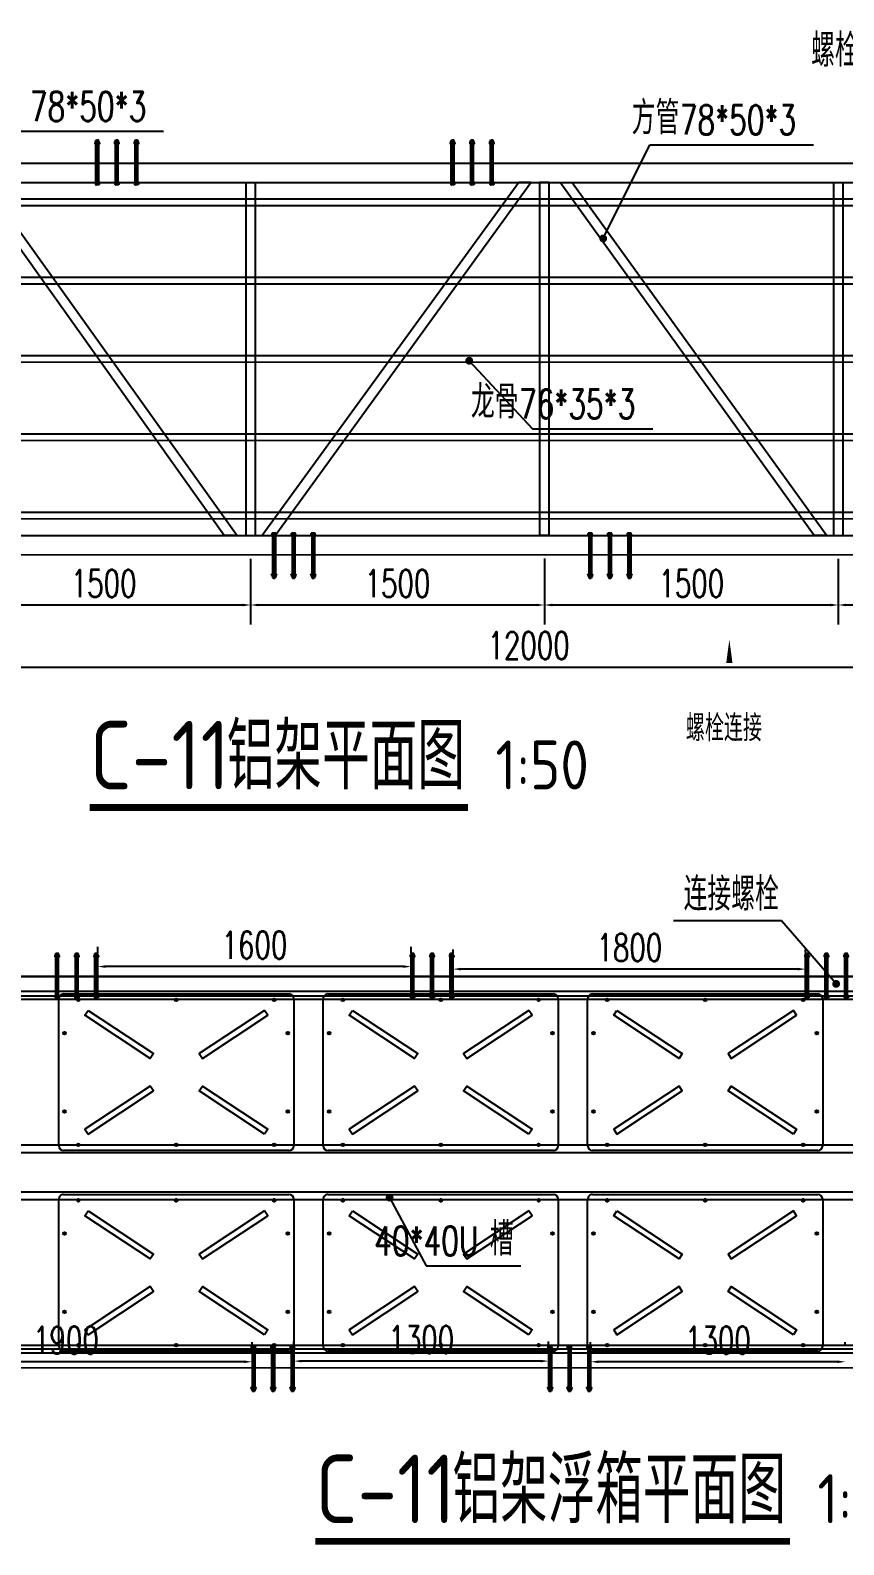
# Model space of a CAD drawing. Extents: x -89702 to 926017, y -610001 to -56924.
# Drawn here: x 38959 to 43112, y -580453 to -572718 of the extents above; entities that cross this region are included whole.
import ezdxf

# ---------------------------------------------------------------- set-up
doc = ezdxf.new("R2010")
doc.units = 0
doc.header["$LTSCALE"] = 10
doc.header["$MEASUREMENT"] = 0
for name, color, linetype in [('BJ02', 2, 'Continuous'), ('DIM_LEAD', 3, 'Continuous'), ('DIM_SYMB', 3, 'Continuous'), ('PUB_TEXT', 7, 'Continuous'), ('W-FLOAT_BOWL浮筒', 253, 'Continuous'), ('W-STEEL_FRAME钢架', 3, 'Continuous'), ('W-STEEL_KEEL钢龙骨', 5, 'Continuous'), ('浮箱U槽', 5, 'Continuous'), ('螺栓孔位', 2, 'Continuous')]:
    doc.layers.add(name, color=color, linetype=linetype)
doc.styles.add('_TCH_DIM', font='SIMPLEX', dxfattribs={"bigfont": 'GBCBIG'})
doc.styles.get("Standard").update_dxf_attribs({"font": 'gbenor.shx', "bigfont": 'gbcbig.shx'})
doc.styles.add('STANDARD_T3', font='simplex.shx', dxfattribs={"width": 0.7, "bigfont": 'gbcbig.shx'})
doc.dimstyles.new('W&&40', dxfattribs={"dimtxt": 140, "dimasz": 40, "dimexe": 100, "dimexo": 120, "dimgap": 40, "dimtad": 1, "dimdec": 0, "dimzin": 0, "dimdsep": 46, "dimtxsty": 'STANDARD_T3', "dimcen": 0.09, "dimclrd": 1, "dimclre": 1, "dimclrt": 7, "dimazin": 2, "dimtfac": 1, "dimtdec": 0, "dimtix": 1, "dimtmove": 2, "dimatfit": 3, "dimfxl": 0, "dimtolj": 1, "dimtzin": 0, "dimarcsym": 0})

# ---------------------------------------------------------------- blocks, each defined once
blk = doc.blocks.new('C-11')
at = {"color": 2}
for points in [[(400121.2, -112518), (390589.1, -112518), (390828.5, -112418), (400121.2, -112418)], [(400121.4, -114319), (400121.4, -114417.6), (388141.1, -114419), (388141.1, -114319)]]:
    blk.add_lwpolyline(points, close=True, dxfattribs=at)
at = {"layer": 'W-STEEL_FRAME钢架', "color": 1}
for points in [[(392652.6, -114319), (392587, -114319), (391304.1, -112518), (391365.6, -112518), (392652.6, -114319)], [(392781.4, -114319), (392847, -114319), (394152.6, -112516), (394091.2, -112516), (392781.4, -114319)], [(395664.2, -114319), (395598.6, -114319), (394302.6, -112516), (394364, -112516), (395664.2, -114319)]]:
    blk.add_lwpolyline(points, dxfattribs=at)
for points in [[(392696.6, -114319), (392746.6, -114319), (392746.6, -112518), (392696.6, -112518)], [(394196.6, -114317), (394246.6, -114317), (394246.6, -112516), (394196.6, -112516)], [(395696.6, -114319), (395746.6, -114319), (395746.6, -112518), (395696.6, -112518)]]:
    blk.add_lwpolyline(points, close=True, dxfattribs=at)
at = {"layer": 'W-STEEL_KEEL钢龙骨', "color": 4}
for points in [[(390388.2, -112599.8), (400121.4, -112600.1), (400121.4, -112635.1), (390304.2, -112634.8)], [(389428.1, -112999.7), (400121.4, -113000.1), (400121.4, -113035.1), (389344.1, -113034.7)], [(388468, -113399.7), (400121.4, -113400.1), (400121.4, -113435.1), (388384, -113434.7)]]:
    blk.add_lwpolyline(points, dxfattribs=at)
for points in [[(400121.4, -113835.1), (388141.1, -113834.7), (388141.1, -113799.7), (400121.4, -113800.1)], [(400121.4, -114235.1), (388141.1, -114234.7), (388141.1, -114199.7), (400121.4, -114200.1)]]:
    blk.add_lwpolyline(points, close=True, dxfattribs=at)
blk = doc.blocks.new('$matou$00000145')
at = {"layer": 'W-FLOAT_BOWL浮筒'}
for p, q in [((-575, 400), (575, 400)), ((-600, -375), (-600, 375)), ((600, 375), (600, -375)), ((575, -400), (-575, -400))]:
    blk.add_line(p, q, dxfattribs=at)
at = {"layer": 'W-FLOAT_BOWL浮筒', "color": 3}
for p, q in [((-507, 370), (-493, 370)), ((-500, 377), (-500, 363)), ((-7, 370), (7, 370)), ((0, 377), (0, 363)), ((493, 370), (507, 370)), ((500, 377), (500, 363)), ((-577, 200), (-563, 200)), ((-570, 207), (-570, 193)), ((563, 200), (577, 200)), ((570, 207), (570, 193)), ((-577, -200), (-563, -200)), ((-570, -193), (-570, -207)), ((563, -200), (577, -200)), ((570, -193), (570, -207)), ((-507, -370), (-493, -370)), ((-500, -377), (-500, -363)), ((-7, -370), (7, -370)), ((0, -377), (0, -363)), ((493, -370), (507, -370)), ((500, -377), (500, -363))]:
    blk.add_line(p, q, dxfattribs=at)
at = {"layer": 'W-FLOAT_BOWL浮筒', "ltscale": 100}
for points in [[(-450.2, 316.3), (-116.8, 95.4), (-133.3, 70.3), (-466.8, 291.3)], [(450.2, 316.3), (116.8, 95.4), (133.3, 70.3), (466.8, 291.3)], [(-450.2, -316.3), (-116.8, -95.4), (-133.3, -70.3), (-466.8, -291.3)], [(450.2, -316.3), (116.8, -95.4), (133.3, -70.3), (466.8, -291.3)]]:
    blk.add_lwpolyline(points, close=True, dxfattribs=at)
at = {"layer": 'W-FLOAT_BOWL浮筒'}
for centre in [(-500, 370), (0, 370), (500, 370), (-570, 200), (570, 200), (-570, -200), (570, -200), (-500, -370), (0, -370), (500, -370)]:
    blk.add_circle(centre, 7, dxfattribs=at)
for centre, start, end in [((-575, 375), 90, 180), ((575, 375), 0, 90), ((-575, -375), 180, 270), ((575, -375), 270, 0)]:
    blk.add_arc(centre, 25, start, end, dxfattribs=at)
blk = doc.blocks.new('*U127')
at = {"layer": 'W-FLOAT_BOWL浮筒', "rotation": 270}
blk.add_blockref('$matou$00000145', (0, 0), dxfattribs=at)
blk = doc.blocks.new('*U128')
at = {"layer": 'W-FLOAT_BOWL浮筒', "color": 0, "linetype": 'ByBlock', "lineweight": -2, "transparency": 16777216}
for p in [(0, 4050), (1024, 4050), (0, 2700), (1024, 2700), (0, 1350), (1024, 1350)]:
    blk.add_blockref('*U127', p, dxfattribs=at)
blk = doc.blocks.new('1')
at = {"lineweight": -3}
for p, q in [((-1521938.3, 1214338.4), (-1521935.3, 1214338.4)), ((-1521938.3, 1214336.4), (-1521931.3, 1214336.4)), ((-1521938.3, 1214336.4), (-1521914.3, 1214336.4)), ((-1521936.3, 1214341.4), (-1521936.3, 1214346.4)), ((-1521936.3, 1214346.4), (-1521916.3, 1214346.4)), ((-1521935.3, 1214341.4), (-1521936.3, 1214341.4)), ((-1521933.9, 1214347.4), (-1521931.6, 1214347.4)), ((-1521933.3, 1214351.8), (-1521931.3, 1214354.8)), ((-1521933.3, 1214136.4), (-1521933.3, 1214351.8)), ((-1521919.3, 1214351.8), (-1521933.3, 1214351.8)), ((-1521931.6, 1214347.4), (-1521918.6, 1214347.4)), ((-1521931.6, 1214346.4), (-1521931.6, 1214341.4)), ((-1521921.3, 1214354.8), (-1521931.3, 1214354.8)), ((-1521919.3, 1214351.8), (-1521921.3, 1214354.8)), ((-1521918.6, 1214347.4), (-1521920.9, 1214347.4)), ((-1521920.9, 1214346.4), (-1521920.9, 1214341.4)), ((-1521919.3, 1214136.4), (-1521919.3, 1214351.8)), ((-1521917.3, 1214341.4), (-1521916.3, 1214341.4)), ((-1521914.3, 1214338.4), (-1521917.3, 1214338.4)), ((-1521916.3, 1214341.4), (-1521916.3, 1214346.4)), ((-1521938.3, 1214136.4), (-1521931.3, 1214136.4)), ((-1521938.3, 1214136.4), (-1521914.3, 1214136.4)), ((-1521938.3, 1214134.4), (-1521935.3, 1214134.4)), ((-1521935.3, 1214131.4), (-1521936.3, 1214131.4)), ((-1521936.3, 1214131.4), (-1521936.3, 1214126.4)), ((-1521936.3, 1214126.4), (-1521916.3, 1214126.4)), ((-1521933.9, 1214125.4), (-1521931.6, 1214125.4)), ((-1521931.6, 1214126.4), (-1521931.6, 1214131.4)), ((-1521931.6, 1214125.4), (-1521918.6, 1214125.4)), ((-1521920.9, 1214126.4), (-1521920.9, 1214131.4)), ((-1521918.6, 1214125.4), (-1521920.9, 1214125.4)), ((-1521914.3, 1214134.4), (-1521917.3, 1214134.4)), ((-1521917.3, 1214131.4), (-1521916.3, 1214131.4)), ((-1521916.3, 1214131.4), (-1521916.3, 1214126.4))]:
    blk.add_line(p, q, dxfattribs=at)
at = {"color": 1}
for p, q in [((-1521936.3, 1214346.4), (-1521933.9, 1214347.4)), ((-1521918.6, 1214347.4), (-1521916.3, 1214346.4))]:
    blk.add_line(p, q, dxfattribs=at)
at = {"color": 6, "lineweight": -3}
for p, q in [((-1521931.3, 1214136.4), (-1521931.3, 1214354.8)), ((-1521921.3, 1214136.4), (-1521921.3, 1214354.8))]:
    blk.add_line(p, q, dxfattribs=at)
at = {"lineweight": -3}
for points in [[(-1521933.3, 1214336.4), (-1521938.3, 1214336.4), (-1521938.3, 1214338.4), (-1521914.3, 1214338.4), (-1521914.3, 1214336.4), (-1521919.3, 1214336.4)], [(-1521935.3, 1214338.4), (-1521935.3, 1214341.4), (-1521917.3, 1214341.4), (-1521917.3, 1214338.4)], [(-1521933.3, 1214136.4), (-1521938.3, 1214136.4), (-1521938.3, 1214134.4), (-1521914.3, 1214134.4), (-1521914.3, 1214136.4), (-1521919.3, 1214136.4)], [(-1521935.3, 1214134.4), (-1521935.3, 1214131.4), (-1521917.3, 1214131.4), (-1521917.3, 1214134.4)]]:
    blk.add_lwpolyline(points, dxfattribs=at)
for centre, radius, start, end in [((-1521933.9, 1214128.6), 3.22, 223.60282, 316.39718), ((-1521926.3, 1214140.1), 14.7, 248.76069, 291.23931), ((-1521918.6, 1214128.6), 3.22, 223.60282, 316.39718)]:
    blk.add_arc(centre, radius, start, end, dxfattribs=at)
blk = doc.blocks.new('螺栓孔位')
at = {"layer": '螺栓孔位', "color": 1, "rotation": 270}
for p in [(-1214244.1, -1521833.3), (-1214244.1, -1521933.3), (-1214244.1, -1522033.3)]:
    blk.add_blockref('1', p, dxfattribs=at)
blk = doc.blocks.new('*D457')
at = {"layer": 'Defpoints', "color": 0, "transparency": 16777216}
for p in [(41117.4, -577513.3), (41117.4, -577549.7), (42917.4, -577549.2)]:
    blk.add_point(p, dxfattribs=at)
at = {"layer": '浮箱U槽', "color": 1, "lineweight": -2, "transparency": 16777216}
for p, q in [((41117.4, -577429.7), (41117.4, -577413.3)), ((42917.4, -577429.2), (42917.4, -577413.3)), ((42877.4, -577513.3), (41157.4, -577513.3))]:
    blk.add_line(p, q, dxfattribs=at)
at = {"layer": '浮箱U槽', "color": 1, "transparency": 16777216}
for points in [[(41157.4, -577506.6), (41157.4, -577519.9), (41117.4, -577513.3)], [(42877.4, -577506.6), (42877.4, -577519.9), (42917.4, -577513.3)]]:
    blk.add_solid(points, dxfattribs=at)
at = {"layer": '浮箱U槽', "color": 7, "transparency": 16777216, "insert": (42017.4, -577403.3), "char_height": 140, "attachment_point": 5, "style": 'STANDARD_T3'}
blk.add_mtext('\\A1;1800', dxfattribs=at)
blk = doc.blocks.new('*D458')
at = {"layer": 'Defpoints', "color": 0, "transparency": 16777216}
for p in [(39303.4, -577500.3), (39303.4, -577549.7), (40903.4, -577549.7)]:
    blk.add_point(p, dxfattribs=at)
at = {"layer": '浮箱U槽', "color": 1, "lineweight": -2, "transparency": 16777216}
for p, q in [((39303.4, -577429.7), (39303.4, -577400.3)), ((40903.4, -577429.7), (40903.4, -577400.3)), ((40863.4, -577500.3), (39343.4, -577500.3))]:
    blk.add_line(p, q, dxfattribs=at)
at = {"layer": '浮箱U槽', "color": 1, "transparency": 16777216}
for points in [[(39343.4, -577493.6), (39343.4, -577506.9), (39303.4, -577500.3)], [(40863.4, -577493.6), (40863.4, -577506.9), (40903.4, -577500.3)]]:
    blk.add_solid(points, dxfattribs=at)
at = {"layer": '浮箱U槽', "color": 7, "transparency": 16777216, "insert": (40103.4, -577390.3), "char_height": 140, "attachment_point": 5, "style": 'STANDARD_T3'}
blk.add_mtext('\\A1;1600', dxfattribs=at)
blk = doc.blocks.new('*D461')
at = {"layer": 'Defpoints', "color": 0, "transparency": 16777216}
for p in [(41819.4, -579519), (41819.4, -579549.2), (43119.4, -579549.8)]:
    blk.add_point(p, dxfattribs=at)
at = {"layer": '浮箱U槽', "color": 1, "lineweight": -2, "transparency": 16777216}
for p, q in [((41819.4, -579429.2), (41819.4, -579419)), ((43119.4, -579429.8), (43119.4, -579419)), ((43079.4, -579519), (41859.4, -579519))]:
    blk.add_line(p, q, dxfattribs=at)
at = {"layer": '浮箱U槽', "color": 1, "transparency": 16777216}
for points in [[(41859.4, -579512.3), (41859.4, -579525.7), (41819.4, -579519)], [(43079.4, -579512.3), (43079.4, -579525.7), (43119.4, -579519)]]:
    blk.add_solid(points, dxfattribs=at)
at = {"layer": '浮箱U槽', "color": 7, "transparency": 16777216, "insert": (42469.4, -579409), "char_height": 140, "attachment_point": 5, "style": 'STANDARD_T3'}
blk.add_mtext('\\A1;1300', dxfattribs=at)
blk = doc.blocks.new('*D462')
at = {"layer": 'Defpoints', "color": 0, "transparency": 16777216}
for p in [(40305.4, -579515.6), (40305.4, -579550.1), (41605.4, -579549.5)]:
    blk.add_point(p, dxfattribs=at)
at = {"layer": '浮箱U槽', "color": 1, "lineweight": -2, "transparency": 16777216}
for p, q in [((40305.4, -579430.1), (40305.4, -579415.6)), ((41605.4, -579429.5), (41605.4, -579415.6)), ((41565.4, -579515.6), (40345.4, -579515.6))]:
    blk.add_line(p, q, dxfattribs=at)
at = {"layer": '浮箱U槽', "color": 1, "transparency": 16777216}
for points in [[(40345.4, -579508.9), (40345.4, -579522.2), (40305.4, -579515.6)], [(41565.4, -579508.9), (41565.4, -579522.2), (41605.4, -579515.6)]]:
    blk.add_solid(points, dxfattribs=at)
at = {"layer": '浮箱U槽', "color": 7, "transparency": 16777216, "insert": (40955.4, -579405.6), "char_height": 140, "attachment_point": 5, "style": 'STANDARD_T3'}
blk.add_mtext('\\A1;1300', dxfattribs=at)
blk = doc.blocks.new('*D463')
at = {"layer": 'Defpoints', "color": 0, "transparency": 16777216}
for p in [(38191, -579518.9), (38191, -579550.4), (40091.4, -579551.4)]:
    blk.add_point(p, dxfattribs=at)
at = {"layer": '浮箱U槽', "color": 1, "lineweight": -2, "transparency": 16777216}
for p, q in [((38191, -579430.4), (38191, -579418.9)), ((40091.4, -579431.4), (40091.4, -579418.9)), ((40051.4, -579518.9), (38231, -579518.9))]:
    blk.add_line(p, q, dxfattribs=at)
at = {"layer": '浮箱U槽', "color": 1, "transparency": 16777216}
for points in [[(38231, -579512.2), (38231, -579525.6), (38191, -579518.9)], [(40051.4, -579512.2), (40051.4, -579525.6), (40091.4, -579518.9)]]:
    blk.add_solid(points, dxfattribs=at)
at = {"layer": '浮箱U槽', "color": 7, "transparency": 16777216, "insert": (39141.2, -579408.9), "char_height": 140, "attachment_point": 5, "style": 'STANDARD_T3'}
blk.add_mtext('\\A1;1900', dxfattribs=at)
blk = doc.blocks.new('*D478')
at = {"layer": 'Defpoints', "color": 0, "transparency": 16777216}
for p in [(38583.7, -575298.1), (40083.7, -575298.1), (40083.7, -575653.4)]:
    blk.add_point(p, dxfattribs=at)
at = {"layer": '浮箱U槽', "color": 1, "lineweight": -2, "transparency": 16777216}
for p, q in [((38583.7, -575418.1), (38583.7, -575753.4)), ((40083.7, -575418.1), (40083.7, -575753.4)), ((38623.7, -575653.4), (40043.7, -575653.4))]:
    blk.add_line(p, q, dxfattribs=at)
at = {"layer": '浮箱U槽', "color": 1, "transparency": 16777216}
for points in [[(38623.7, -575646.8), (38623.7, -575660.1), (38583.7, -575653.4)], [(40043.7, -575646.8), (40043.7, -575660.1), (40083.7, -575653.4)]]:
    blk.add_solid(points, dxfattribs=at)
at = {"layer": '浮箱U槽', "color": 7, "transparency": 16777216, "insert": (39333.7, -575543.4), "char_height": 140, "attachment_point": 5, "style": 'STANDARD_T3'}
blk.add_mtext('\\A1;1500', dxfattribs=at)
blk = doc.blocks.new('*D479')
at = {"layer": 'Defpoints', "color": 0, "transparency": 16777216}
for p in [(40083.7, -575298.1), (41583.7, -575296.1), (41583.7, -575653.4)]:
    blk.add_point(p, dxfattribs=at)
at = {"layer": '浮箱U槽', "color": 1, "lineweight": -2, "transparency": 16777216}
for p, q in [((40083.7, -575418.1), (40083.7, -575753.4)), ((41583.7, -575416.1), (41583.7, -575753.4)), ((40123.7, -575653.4), (41543.7, -575653.4))]:
    blk.add_line(p, q, dxfattribs=at)
at = {"layer": '浮箱U槽', "color": 1, "transparency": 16777216}
for points in [[(40123.7, -575646.8), (40123.7, -575660.1), (40083.7, -575653.4)], [(41543.7, -575646.8), (41543.7, -575660.1), (41583.7, -575653.4)]]:
    blk.add_solid(points, dxfattribs=at)
at = {"layer": '浮箱U槽', "color": 7, "transparency": 16777216, "insert": (40833.7, -575543.4), "char_height": 140, "attachment_point": 5, "style": 'STANDARD_T3'}
blk.add_mtext('\\A1;1500', dxfattribs=at)
blk = doc.blocks.new('*D480')
at = {"layer": 'Defpoints', "color": 0, "transparency": 16777216}
for p in [(41583.7, -575296.1), (43083.7, -575298.1), (43083.7, -575653.4)]:
    blk.add_point(p, dxfattribs=at)
at = {"layer": '浮箱U槽', "color": 1, "lineweight": -2, "transparency": 16777216}
for p, q in [((41583.7, -575416.1), (41583.7, -575753.4)), ((43083.7, -575418.1), (43083.7, -575753.4)), ((41623.7, -575653.4), (43043.7, -575653.4))]:
    blk.add_line(p, q, dxfattribs=at)
at = {"layer": '浮箱U槽', "color": 1, "transparency": 16777216}
for points in [[(41623.7, -575646.8), (41623.7, -575660.1), (41583.7, -575653.4)], [(43043.7, -575646.8), (43043.7, -575660.1), (43083.7, -575653.4)]]:
    blk.add_solid(points, dxfattribs=at)
at = {"layer": '浮箱U槽', "color": 7, "transparency": 16777216, "insert": (42333.7, -575543.4), "char_height": 140, "attachment_point": 5, "style": 'STANDARD_T3'}
blk.add_mtext('\\A1;1500', dxfattribs=at)
blk = doc.blocks.new('*D481')
at = {"layer": 'Defpoints', "color": 0, "transparency": 16777216}
for p in [(43083.7, -575298.1), (44583.7, -575298.1), (44583.7, -575653.4)]:
    blk.add_point(p, dxfattribs=at)
at = {"layer": '浮箱U槽', "color": 1, "lineweight": -2, "transparency": 16777216}
for p, q in [((43083.7, -575418.1), (43083.7, -575753.4)), ((44583.7, -575418.1), (44583.7, -575753.4)), ((43123.7, -575653.4), (44543.7, -575653.4))]:
    blk.add_line(p, q, dxfattribs=at)
at = {"layer": '浮箱U槽', "color": 1, "transparency": 16777216}
for points in [[(43123.7, -575646.8), (43123.7, -575660.1), (43083.7, -575653.4)], [(44543.7, -575646.8), (44543.7, -575660.1), (44583.7, -575653.4)]]:
    blk.add_solid(points, dxfattribs=at)
at = {"layer": '浮箱U槽', "color": 7, "transparency": 16777216, "insert": (43833.7, -575543.4), "char_height": 140, "attachment_point": 5, "style": 'STANDARD_T3'}
blk.add_mtext('\\A1;1500', dxfattribs=at)
blk = doc.blocks.new('*D483')
at = {"layer": 'Defpoints', "color": 0, "transparency": 16777216}
for p in [(35503.2, -575724.2), (47502.8, -575742.2), (47502.8, -575970.6)]:
    blk.add_point(p, dxfattribs=at)
at = {"layer": '浮箱U槽', "color": 1, "lineweight": -2, "transparency": 16777216}
for p, q in [((35503.2, -575844.2), (35503.2, -576070.6)), ((47502.8, -575862.2), (47502.8, -576070.6)), ((35543.2, -575970.6), (47462.8, -575970.6))]:
    blk.add_line(p, q, dxfattribs=at)
at = {"layer": '浮箱U槽', "color": 1, "transparency": 16777216}
for points in [[(35543.2, -575963.9), (35543.2, -575977.2), (35503.2, -575970.6)], [(47462.8, -575963.9), (47462.8, -575977.2), (47502.8, -575970.6)]]:
    blk.add_solid(points, dxfattribs=at)
at = {"layer": '浮箱U槽', "color": 7, "transparency": 16777216, "insert": (41503, -575860.6), "char_height": 140, "attachment_point": 5, "style": 'STANDARD_T3'}
blk.add_mtext('\\A1;12000', dxfattribs=at)

msp = doc.modelspace()

# ---------------------------------------------------------------- linework, layer by layer
at = {"color": 2}
for points in [[(47278.3, -577651), (37746.3, -577651), (37985.5, -577551.3), (47278.3, -577551)], [(47278.5, -579452), (47278.5, -579550.5), (35298.3, -579552), (35298.3, -579452)]]:
    msp.add_lwpolyline(points, close=True, dxfattribs=at)
at = {"layer": 'DIM_LEAD'}
for p, q in [((38804.2, -573233.7), (39640, -573233.7)), ((41883.8, -573781.2), (42121.7, -573302.3)), ((42121.7, -573302.3), (42957.5, -573302.3)), ((41200, -574405.7), (41522.9, -574753.1)), ((41522.9, -574753.1), (42136.6, -574753.1)), ((42793.8, -577267.1), (42241.9, -577267.1)), ((43073.2, -577588.7), (42793.8, -577267.1)), ((40793.5, -578680.3), (40979.6, -579028.4)), ((40979.6, -579028.4), (41464.2, -579028.4))]:
    msp.add_line(p, q, dxfattribs=at)
at = {"layer": 'DIM_LEAD', "const_width": 20}
for points in [[(41879.4, -573790.2, 1), (41888.3, -573772.3, 1)], [(41193.1, -574398.4, 1), (41206.8, -574413, 1)], [(43079.7, -577596.3, 1), (43066.6, -577581.2, 1)], [(40788.7, -578671.5, 1), (40798.2, -578689.2, 1)]]:
    msp.add_lwpolyline(points, format="xyb", close=True, dxfattribs=at)
at = {"layer": 'DIM_SYMB'}
msp.add_lwpolyline([(42527.9, -576194.5, 0, 0, 0), (42527.9, -576194.5, 0, 0, 0), (42527.9, -576194.5, 0, 0, 0), (42527.9, -575829.8, 0, 32, 0), (42527.9, -575949.8, 0, 0, 0)], format="xyseb", dxfattribs=at)
at = {"layer": 'DIM_SYMB', "const_width": 35}
for points in [[(39262.4, -576687.6), (41194.1, -576687.6)], [(40414.5, -580435.9), (42837.7, -580435.9)]]:
    msp.add_lwpolyline(points, dxfattribs=at)
at = {"layer": '浮箱U槽', "color": 2}
msp.add_line((47278.3, -577551), (37725.4, -577551.3), dxfattribs=at)
at = {"layer": '浮箱U槽'}
for p, q in [((47178.3, -577668.3), (37445.6, -577668.3)), ((47278.3, -577628.3), (37541.3, -577628.3)), ((47178.4, -578452.3), (35569.6, -578452.3)), ((47178.4, -578412.3), (35665.3, -578412.3)), ((47178.4, -578692.2), (35298.3, -578692.2)), ((47178.4, -578652.2), (35298.4, -578652.2)), ((47178.5, -579435.8), (35298.3, -579435.8)), ((47278.5, -579475.8), (35298.3, -579475.8))]:
    msp.add_line(p, q, dxfattribs=at)

# ---------------------------------------------------------------- block references
at = {"layer": 'BJ02', "color": 1}
msp.add_blockref('C-11', (-352637.9, -460979.1), dxfattribs=at)
at = {"layer": 'W-FLOAT_BOWL浮筒', "rotation": 270}
msp.add_blockref('*U128', (38354.4, -578040.2), dxfattribs=at)
at = {"layer": '螺栓孔位', "xscale": -1, "rotation": 270}
for p in [(39408.4, -573387.9), (41222.4, -573387.9), (39203.4, -577541.8), (41017.4, -577541.8), (43031.4, -577541.8)]:
    msp.add_blockref('螺栓孔位', p, dxfattribs=at)
at = {"layer": '螺栓孔位', "rotation": 270}
for p in [(40310.4, -575404.8), (41924.4, -575404.8), (40205.4, -579558.7), (41719.4, -579558.7)]:
    msp.add_blockref('螺栓孔位', p, dxfattribs=at)

# ---------------------------------------------------------------- texts
at = {"layer": 'PUB_TEXT', "color": 7, "style": '_TCH_DIM'}
for s, height, p in [('螺栓连接', 168.79, (42945.2, -572904.2)), ('方管', 168.79, (42029.3, -573249.8)), ('龙骨', 168.79, (41208.4, -574700.6)), ('螺栓连接', 135.04, (42305.6, -576349.1)), ('连接螺栓', 168.79, (42294.4, -577214.6)), ('槽', 168.8, (41305.5, -578975.9))]:
    msp.add_text(s, height=height, dxfattribs=at).set_placement(p)
at = {"layer": 'PUB_TEXT', "color": 7, "style": '_TCH_DIM', "width": 0.705882}
for s, p in [('78*50*3', (38957.5, -573181.2)), ('78*50*3', (42275, -573249.8)), ('76*35*3', (41454.1, -574700.6)), ('40*40U', (40715.5, -578975.9))]:
    msp.add_text(s, height=148.75, dxfattribs=at).set_placement(p)
at = {"layer": 'PUB_TEXT', "color": 7}
for s, height, p in [('C-11', 350, (39262.4, -576595.3)), ('铝架平面图', 337.59, (39962.4, -576595.3)), ('1:50', 250, (41334.1, -576595.3)), ('C-11', 350, (40414.5, -580343.5)), ('铝架浮箱平面图', 337.59, (41114.5, -580343.5)), ('1:50', 250, (42977.7, -580343.5))]:
    msp.add_text(s, height=height, dxfattribs=at).set_placement(p)

# ---------------------------------------------------------------- dimensions: what is measured, and where the dimension line sits
at = {"layer": '浮箱U槽'}
for base, p1, p2, picture, middle in [((40083.7, -575653.4), (38583.7, -575298.1), (40083.7, -575298.1), '*D478', (39333.7, -575543.4)), ((41583.7, -575653.4), (40083.7, -575298.1), (41583.7, -575296.1), '*D479', (40833.7, -575543.4)), ((43083.7, -575653.4), (41583.7, -575296.1), (43083.7, -575298.1), '*D480', (42333.7, -575543.4)), ((44583.7, -575653.4), (43083.7, -575298.1), (44583.7, -575298.1), '*D481', (43833.7, -575543.4)), ((47502.8, -575970.6), (35503.2, -575724.2), (47502.8, -575742.2), '*D483', (41503, -575860.6)), ((39303.4, -577500.3), (40903.4, -577549.7), (39303.4, -577549.7), '*D458', (40103.4, -577390.3)), ((41117.4, -577513.3), (42917.4, -577549.2), (41117.4, -577549.7), '*D457', (42017.4, -577403.3)), ((40305.4, -579515.6), (41605.4, -579549.5), (40305.4, -579550.1), '*D462', (40955.4, -579405.6)), ((38191, -579518.9), (40091.4, -579551.4), (38191, -579550.4), '*D463', (39141.2, -579408.9)), ((41819.4, -579519), (43119.4, -579549.8), (41819.4, -579549.2), '*D461', (42469.4, -579409))]:
    dim = msp.add_linear_dim(base=base, p1=p1, p2=p2, dimstyle='W&&40', dxfattribs=at)
    dim.commit()
    dim.dimension.update_dxf_attribs({"geometry": picture, "text_midpoint": middle})

doc.saveas('drawing.dxf')
